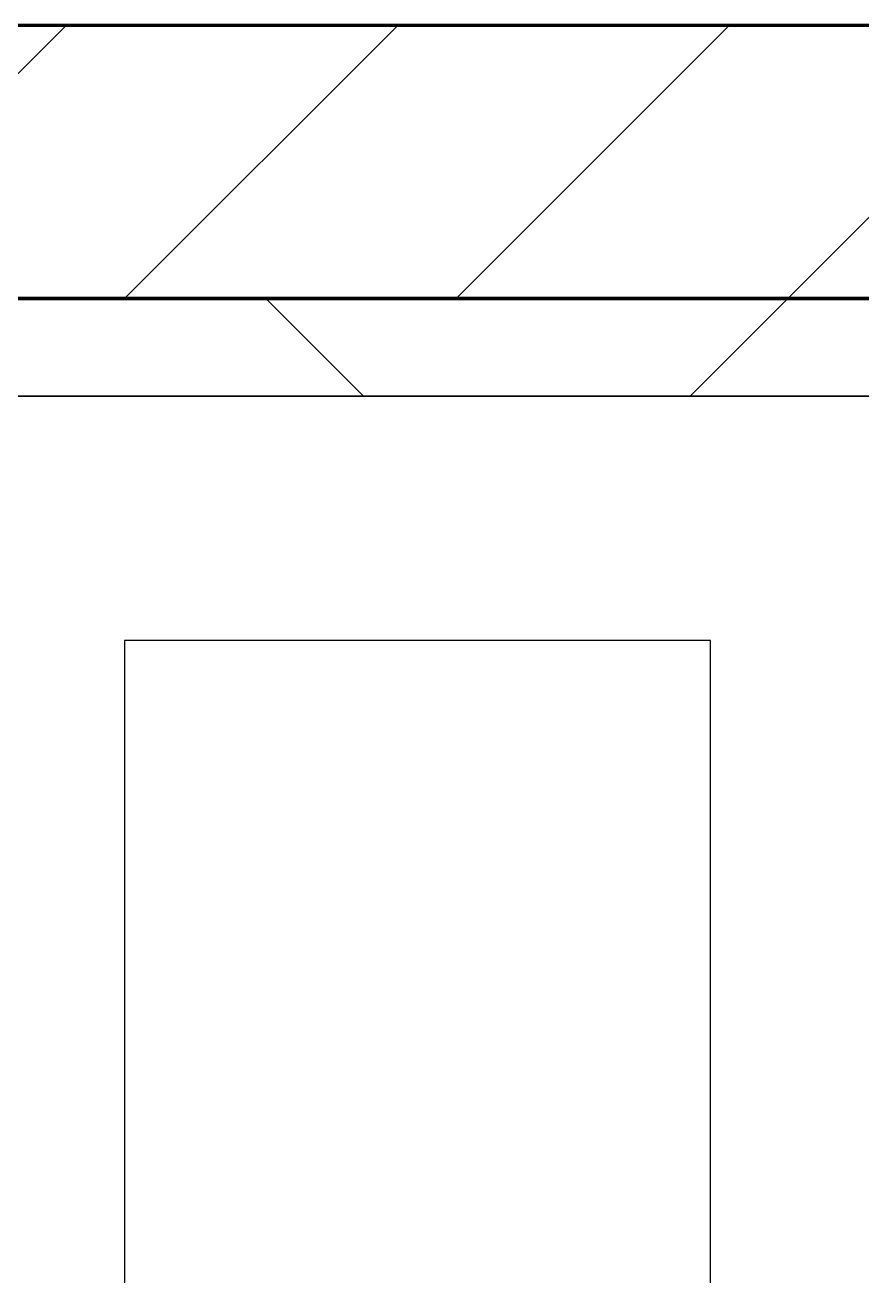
# Model space of a CAD drawing. Header units: millimetres. Extents: x -678720 to -601931, y -306 to 39239.
# Drawn here: x -652775 to -652346, y 8119 to 8759 of the extents above; entities that cross this region are included whole.
import ezdxf
from ezdxf.xclip import XClip

# ---------------------------------------------------------------- set-up
doc = ezdxf.new("R2010")
doc.units = ezdxf.units.MM
doc.header["$XCLIPFRAME"] = 0
doc.layers.add('000 - WIPEOUT', color=250, linetype='Continuous')
doc.layers.add('A11_ALU.SOLID SHEET', color=2, linetype='Continuous')
for name, color, linetype, lineweight in [('A-GLAZ-CURT', 2, 'Continuous', 9), ('A-WALL', 5, 'Continuous', 35), ('A-WALL-FNSH', 2, 'Continuous', 35), ('A-WALL-PATT', 1, 'Continuous', 35)]:
    doc.layers.add(name, color=color, linetype=linetype, lineweight=lineweight)

# ---------------------------------------------------------------- blocks, each defined once
blk = doc.blocks.new('PPLS-PP19_Custom Tile Pattern - Custom Tile Pattern-V55-4234-01 ENLARGED MULTI-PURPOSE LEVEL - REFLECTED CEILING PLAN - SHEET 5')
at = {"layer": 'A-GLAZ-CURT'}
for p, q in [((-300, 0), (300, 0)), ((300, 0), (-300, 0)), ((195.99, 0), (213.31, 0)), ((213.31, 0), (195.99, 0)), ((230.06, 0), (300, 0)), ((-300, -50), (300, -50)), ((300, -50), (-300, -50))]:
    blk.add_line(p, q, dxfattribs=at)
for points, knots in [([(-36.78, 0), (-32.43, 0), (-19.22, 0), (8.83, 0), (43.36, 0), (70.92, 0), (82.12, 0), (83.66, 0)], [-6191.144455, -6191.144455, -6191.144455, -6191.144455, -5862.463379, -5340.621928, -4573.028122, -4094.177415, -3869.465285, -3869.465285, -3869.465285, -3869.465285]), ([(-9.45, 0), (-5.25, 0), (9.21, 0), (22.06, 0), (37.44, 0), (45.92, 0), (57.76, 0), (64.47, 0), (72.74, 0), (75.22, 0), (76.03, 0), (76.21, 0)], [-1931.194191, -1931.194191, -1931.194191, -1931.194191, -1716.209403, -1206.526904, -1089.329421, -901.315459, -753.071572, -495.328968, -421.953223, -334.951786, -290.452333, -290.452333, -290.452333, -290.452333]), ([(27.44, 0), (27.9, 0), (29.54, 0), (38.07, 0), (53.39, 0), (71.67, 0), (84.83, 0), (86.01, 0), (92.51, 0), (94.33, 0)], [-5037.309798, -5037.309798, -5037.309798, -5037.309798, -4887.603822, -4705.298446, -4353.683244, -3960.84581, -3759.045785, -3336.541051, -2783.776468, -2783.776468, -2783.776468, -2783.776468]), ([(27.89, 0), (29.09, 0), (33.4, 0), (48.37, 0), (71.92, 0), (100.57, 0), (116.36, 0), (128.63, 0), (128.95, 0)], [-147.777612, -147.777612, -147.777612, -147.777612, -135.792042, -118.513713, -97.899267, -63.759246, -39.050993, -35.895543, -35.895543, -35.895543, -35.895543]), ([(136.44, 0), (121.66, 0), (86.93, 0), (51.16, 0), (31.18, 0)], [-106.750556, -106.750556, -106.750556, -106.750556, -59.610984, 0, 0, 0, 0]), ([(114.39, 0), (114.2, 0), (112.08, 0), (105.42, 0), (92.38, 0), (85.59, 0), (74.4, 0), (63.78, 0), (58.39, 0), (56.44, 0)], [-8148.58938, -8148.58938, -8148.58938, -8148.58938, -8105.191388, -7723.759874, -7531.75727, -7135.649961, -6924.452779, -6738.82075, -6621.583721, -6621.583721, -6621.583721, -6621.583721]), ([(56.47, 0), (65.87, 0), (93.54, 0), (120.63, 0), (138.28, 0), (138.53, 0)], [-375.175162, -375.175162, -375.175162, -375.175162, -346.313304, -291.370682, -290.5735, -290.5735, -290.5735, -290.5735]), ([(56.47, 0), (57.78, 0), (68.62, 0), (95.42, 0), (114.71, 0), (122.3, 0)], [-292.225526, -292.225526, -292.225526, -292.225526, -287.17622, -249.500363, -196.520326, -196.520326, -196.520326, -196.520326]), ([(103.09, 0), (101.08, 0), (86.31, 0), (70.47, 0), (56.98, 0), (56.47, 0)], [-375.435014, -375.435014, -375.435014, -375.435014, -369.147452, -330.153101, -328.613115, -328.613115, -328.613115, -328.613115]), ([(121.6, 0), (116.45, 0), (100.43, 0), (77.66, 0), (61.46, 0), (57.17, 0)], [-425.296832, -425.296832, -425.296832, -425.296832, -401.860199, -357.622665, -344.118072, -344.118072, -344.118072, -344.118072]), ([(76.63, 0), (74.8, 0), (68.8, 0), (61.96, 0), (57.51, 0)], [-3095.572228, -3095.572228, -3095.572228, -3095.572228, -2950.589685, -2708.625699, -2708.625699, -2708.625699, -2708.625699]), ([(76.22, 0), (75.58, 0), (73.64, 0), (71.05, 0), (70.61, 0)], [-193.634889, -193.634889, -193.634889, -193.634889, -31.537676, 0, 0, 0, 0]), ([(94.4, 0), (94.4, 0), (94.64, 0), (99.11, 0), (108.97, 0), (120.79, 0), (139.94, 0), (163.31, 0), (181.07, 0), (188.05, 0)], [-2348.345796, -2348.345796, -2348.345796, -2348.345796, -2310.419338, -2233.599744, -2052.234781, -1843.028543, -1530.39897, -1095.004608, -529.74427, -529.74427, -529.74427, -529.74427]), ([(122.18, 0), (122, 0), (120.6, 0), (114.96, 0), (108.04, 0), (103.09, 0)], [-23.963937, -23.963937, -23.963937, -23.963937, -22.807238, -15.488593, 0, 0, 0, 0]), ([(157.9, 0), (156.77, 0), (151.67, 0), (143.29, 0), (134.04, 0), (126.24, 0), (118.6, 0), (114.23, 0), (111.98, 0), (105.66, 0), (105.23, 0), (105.23, 0)], [-10292.955006, -10292.955006, -10292.955006, -10292.955006, -10098.273015, -9847.788484, -9677.714971, -9567.007022, -9453.21225, -9220.200448, -9012.77275, -8966.157302, -8929.495943, -8929.495943, -8929.495943, -8929.495943]), ([(105.26, 0), (105.52, 0), (111.01, 0), (112.65, 0), (113.59, 0)], [-8920.561005, -8920.561005, -8920.561005, -8920.561005, -8814.835624, -8577.462505, -8577.462505, -8577.462505, -8577.462505]), ([(129.02, 0), (129.02, 0), (124.99, 0), (123.49, 0), (122.39, 0)], [-35.386604, -35.386604, -35.386604, -35.386604, -31.430235, -24.393822, -24.393822, -24.393822, -24.393822]), ([(122.4, 0), (122.62, 0), (128.81, 0), (132.42, 0), (134.6, 0)], [-196.301742, -196.301742, -196.301742, -196.301742, -194.761443, -152.241002, -152.241002, -152.241002, -152.241002]), ([(168.37, 0), (167.68, 0), (162.47, 0), (149.71, 0), (129.4, 0), (122.41, 0)], [-543.375029, -543.375029, -543.375029, -543.375029, -530.793311, -458.593899, -426.52147, -426.52147, -426.52147, -426.52147]), ([(128.58, 0), (128.8, 0), (130.16, 0), (139.26, 0), (152.67, 0), (161.24, 0), (162.19, 0), (162.75, 0)], [-633.326174, -633.326174, -633.326174, -633.326174, -627.736123, -618.981161, -602.094757, -592.980799, -581.414464, -581.414464, -581.414464, -581.414464]), ([(137.1, 0), (136, 0), (133.64, 0), (129.87, 0), (129.11, 0)], [-670.405967, -670.405967, -670.405967, -670.405967, -651.020627, -640.742133, -640.742133, -640.742133, -640.742133]), ([(188.33, 0), (186, 0), (180.44, 0), (171, 0), (161.95, 0), (161.28, 0), (158.35, 0), (157.85, 0), (157.77, 0)], [-11389.381742, -11389.381742, -11389.381742, -11389.381742, -11105.624034, -10839.086983, -10768.332124, -10666.779182, -10580.760289, -10550.278881, -10550.278881, -10550.278881, -10550.278881]), ([(300, 0), (286.53, 0), (254.22, 0), (207.11, 0), (177.41, 0), (159.34, 0), (158.33, 0), (158.3, 0)], [-285.253232, -285.253232, -285.253232, -285.253232, -244.693688, -187.987675, -143.776725, -129.632772, -123.352749, -123.352749, -123.352749, -123.352749]), ([(159.07, 0), (159.13, 0), (160.84, 0), (165.21, 0), (174.15, 0), (185.98, 0), (208.82, 0), (219.42, 0), (230.06, 0)], [-115.643202, -115.643202, -115.643202, -115.643202, -114.681583, -87.660824, -65.295536, -41.623857, -24.459831, 0, 0, 0, 0]), ([(162.75, 0), (165.4, 0), (170.91, 0), (172.61, 0), (172.61, 0)], [-111.264224, -111.264224, -111.264224, -111.264224, -56.742688, -19.085662, -19.085662, -19.085662, -19.085662]), ([(187.55, 0), (184.13, 0), (179.27, 0), (174.27, 0), (169.67, 0), (168.99, 0)], [-8441.438792, -8441.438792, -8441.438792, -8441.438792, -8253.978395, -8152.463617, -8069.855175, -8069.855175, -8069.855175, -8069.855175]), ([(215.22, 0), (214.62, 0), (210.55, 0), (203.98, 0), (187.54, 0), (175.3, 0), (169.49, 0)], [-203.825446, -203.825446, -203.825446, -203.825446, -198.527383, -184.406837, -162.427601, -142.916156, -142.916156, -142.916156, -142.916156]), ([(171.51, 0), (176.48, 0), (193.23, 0), (201.73, 0), (208.81, 0), (213.9, 0), (241.96, 0), (266.73, 0), (281.71, 0), (291.71, 0), (296.52, 0), (297.86, 0), (298.09, 0)], [-7971.819559, -7971.819559, -7971.819559, -7971.819559, -7784.112253, -7606.717214, -7289.299508, -7042.621073, -6582.165592, -6068.460911, -5766.029927, -5566.724884, -5280.360606, -5199.253518, -5199.253518, -5199.253518, -5199.253518]), ([(172.07, 0), (177.66, 0), (187.87, 0), (201.08, 0), (207.47, 0), (213.96, 0), (215.11, 0)], [-255.364076, -255.364076, -255.364076, -255.364076, -237.955587, -223.92608, -215.862851, -208.75215, -208.75215, -208.75215, -208.75215]), ([(247.1, 0), (246.76, 0), (245.04, 0), (238.34, 0), (226.56, 0), (221.1, 0), (204.59, 0), (193.14, 0), (188.29, 0)], [-9649.085549, -9649.085549, -9649.085549, -9649.085549, -9581.591397, -9406.094246, -9221.510254, -9016.44624, -8717.832359, -8454.904557, -8454.904557, -8454.904557, -8454.904557]), ([(188.35, 0), (191.11, 0), (193.65, 0), (194.69, 0), (194.79, 0)], [-521.492132, -521.492132, -521.492132, -521.492132, -295.064701, -265.121568, -265.121568, -265.121568, -265.121568]), ([(193.8, 0), (193.33, 0), (191.85, 0), (190.05, 0), (188.79, 0)], [-11665.349007, -11665.349007, -11665.349007, -11665.349007, -11565.880756, -11408.025132, -11408.025132, -11408.025132, -11408.025132]), ([(300, 0), (288.22, 0), (262, 0), (230.43, 0), (219.94, 0), (219.02, 0)], [-12528.858583, -12528.858583, -12528.858583, -12528.858583, -11905.454923, -11162.864862, -10856.732305, -10856.732305, -10856.732305, -10856.732305]), ([(219.9, 0), (220.86, 0), (227.84, 0), (242.06, 0), (246.54, 0), (246.96, 0)], [-10670.940496, -10670.940496, -10670.940496, -10670.940496, -10511.382485, -9925.173265, -9834.877357, -9834.877357, -9834.877357, -9834.877357]), ([(284.76, 0), (284.76, 0), (285.09, 0), (287.47, 0), (293.59, 0), (297.76, 0), (300, 0)], [-4110.630118, -4110.630118, -4110.630118, -4110.630118, -4053.389046, -3959.664717, -3862.421465, -3746.95702, -3746.95702, -3746.95702, -3746.95702]), ([(297.38, 0), (295.84, 0), (291.62, 0), (285.38, 0), (284.87, 0)], [-4803.172655, -4803.172655, -4803.172655, -4803.172655, -4358.271401, -4143.037883, -4143.037883, -4143.037883, -4143.037883])]:
    blk.add_open_spline(points, degree=3, knots=knots, dxfattribs=at)
for points in [[(70.61, 0), (66.74, 0), (61.66, 0), (56.48, 0)], [(80.35, 0), (79.57, 0), (78.27, 0), (76.63, 0)], [(84.06, 0), (83.48, 0), (82.41, 0), (81.72, 0)], [(168.74, 0), (168.74, 0), (169.81, 0), (171.51, 0)], [(195.11, 0), (194.91, 0), (194.44, 0), (193.8, 0)]]:
    blk.add_open_spline(points, degree=3, dxfattribs=at)
blk = doc.blocks.new('PPLS-PP19_Custom Tile Pattern - Custom Tile Pattern-V56-4234-01 ENLARGED MULTI-PURPOSE LEVEL - REFLECTED CEILING PLAN - SHEET 5')
at = {"layer": 'A-GLAZ-CURT'}
for p, q in [((-300, 0), (300, 0)), ((300, 0), (-300, 0)), ((-293.07, 0), (-279.83, 0)), ((-279.83, 0), (-293.07, 0)), ((-279.41, 0), (-275.75, 0)), ((-275.75, 0), (-279.41, 0)), ((-222.32, 0), (-205, 0)), ((-205, 0), (-222.32, 0)), ((-300, -50), (300, -50)), ((300, -50), (-300, -50))]:
    blk.add_line(p, q, dxfattribs=at)
at = {"layer": 'A-GLAZ-CURT', "flags": 128}
for points in [[(-300, 0), (-291.56, 0), (-283.3, 0), (-275.2, 0), (-267.26, 0), (-259.45, 0), (-251.77, 0), (-244.2, 0), (-236.74, 0), (-229.36, 0), (-222.06, 0), (-214.83, 0), (-207.71, 0), (-200.76, 0), (-194.02, 0), (-187.54, 0), (-181.38, 0), (-175.58, 0), (-170.25, 0), (-165.64, 0), (-162.01, 0), (-159.53, 0), (-157.46, 0), (-154.52, 0), (-149.42, 0), (-141.84, 0), (-132.81, 0), (-126.08, 0)], [(-125.17, 0), (-128.55, 0), (-134.16, 0), (-140.03, 0), (-145.5, 0), (-150.63, 0), (-155.53, 0), (-160.27, 0), (-164.95, 0), (-169.65, 0), (-174.47, 0), (-179.49, 0), (-184.81, 0), (-190.44, 0), (-196.37, 0), (-202.58, 0), (-209.04, 0), (-215.73, 0), (-222.63, 0), (-229.72, 0), (-236.97, 0), (-244.39, 0), (-251.96, 0), (-259.67, 0), (-267.51, 0), (-275.48, 0), (-283.55, 0), (-291.73, 0), (-300, 0)]]:
    blk.add_lwpolyline(points, dxfattribs=at)
at = {"layer": 'A-GLAZ-CURT'}
for points, knots in [([(-300, 0), (-284.65, 0), (-236.57, 0), (-174.61, 0), (-129.95, 0), (-110.8, 0), (-99.5, 0), (-91.46, 0)], [-5323.127839, -5323.127839, -5323.127839, -5323.127839, -4502.809032, -2700.551212, -1002.059161, -460.363443, 0, 0, 0, 0]), ([(-149.12, 0), (-168.56, 0), (-209.22, 0), (-262.56, 0), (-294.48, 0), (-300, 0)], [-16733.021146, -16733.021146, -16733.021146, -16733.021146, -15131.813646, -13729.592194, -13439.944408, -13439.944408, -13439.944408, -13439.944408]), ([(-148.24, 0), (-148.94, 0), (-150.95, 0), (-158.72, 0), (-174.02, 0), (-185.59, 0), (-209.77, 0), (-232.01, 0), (-255.22, 0), (-262.59, 0), (-264.9, 0), (-265.4, 0)], [-2656.439487, -2656.439487, -2656.439487, -2656.439487, -2477.344047, -2237.412286, -2029.680487, -1755.085331, -1400.429864, -858.079193, -543.655514, -208.940337, 0, 0, 0, 0]), ([(-258.6, 0), (-257.91, 0), (-254.26, 0), (-241.25, 0), (-225.99, 0), (-213.1, 0), (-200.2, 0), (-185.8, 0), (-171.77, 0), (-158.7, 0), (-157.22, 0)], [-5722.54675, -5722.54675, -5722.54675, -5722.54675, -5657.471696, -5413.335975, -5017.494783, -4832.723979, -4666.091899, -4349.945572, -4000.813434, -3840.635403, -3840.635403, -3840.635403, -3840.635403]), ([(-133.82, 0), (-135.51, 0), (-137.8, 0), (-149.31, 0), (-162.01, 0), (-177.91, 0), (-199.46, 0), (-216.65, 0), (-231.26, 0), (-233.46, 0), (-234, 0)], [-2731.647847, -2731.647847, -2731.647847, -2731.647847, -2418.507304, -2308.929706, -2113.765672, -1763.376603, -1422.553702, -978.033455, -846.069444, -682.911962, -682.911962, -682.911962, -682.911962]), ([(-233.49, 0), (-233.44, 0), (-232.38, 0), (-230.74, 0), (-225.3, 0), (-223.63, 0)], [-455.274641, -455.274641, -455.274641, -455.274641, -440.605512, -119.536984, 0, 0, 0, 0]), ([(-223.63, 0), (-219.39, 0), (-206.17, 0), (-188.58, 0), (-169.02, 0), (-152.12, 0), (-136.84, 0), (-127.33, 0), (-124.19, 0), (-123.43, 0), (-123.28, 0)], [-5463.295695, -5463.295695, -5463.295695, -5463.295695, -5161.076232, -4739.070012, -4465.409639, -4149.119819, -3839.893365, -3647.167523, -3488.92562, -3439.852845, -3439.852845, -3439.852845, -3439.852845]), ([(-150.34, 0), (-150.07, 0), (-149.51, 0), (-148.9, 0), (-148.61, 0)], [-4948.728362, -4948.728362, -4948.728362, -4948.728362, -4883.323924, -4825.010153, -4825.010153, -4825.010153, -4825.010153]), ([(-26.75, 0), (-27.82, 0), (-36.18, 0), (-53.55, 0), (-78.2, 0), (-110.94, 0), (-130.16, 0), (-146.68, 0), (-148.42, 0)], [-8718.362214, -8718.362214, -8718.362214, -8718.362214, -8532.293389, -8073.216054, -7508.296369, -7004.680444, -6449.282163, -6299.674787, -6299.674787, -6299.674787, -6299.674787]), ([(-148.05, 0), (-146.2, 0), (-141.27, 0), (-127.26, 0), (-107.3, 0), (-90.42, 0), (-75.26, 0), (-68.41, 0), (-65.12, 0), (-63.63, 0)], [-4789.005191, -4789.005191, -4789.005191, -4789.005191, -4440.880425, -4054.690705, -3793.097032, -3402.597032, -3144.956779, -3050.982048, -2969.237017, -2969.237017, -2969.237017, -2969.237017]), ([(-148.02, 0), (-146.77, 0), (-140.12, 0), (-137.28, 0), (-133.93, 0), (-128.78, 0), (-126.5, 0)], [-6154.390244, -6154.390244, -6154.390244, -6154.390244, -6017.569127, -5560.701257, -5364.112219, -5231.017328, -5231.017328, -5231.017328, -5231.017328]), ([(-148.01, 0), (-147.93, 0), (-145.88, 0), (-143.57, 0), (-138.62, 0)], [-3376.770618, -3376.770618, -3376.770618, -3376.770618, -3371.022232, -3227.460399, -3227.460399, -3227.460399, -3227.460399]), ([(-82.28, 0), (-82.47, 0), (-96.21, 0), (-117.94, 0), (-143.5, 0), (-148, 0)], [-18960.690703, -18960.690703, -18960.690703, -18960.690703, -18935.241197, -17136.203329, -16763.650414, -16763.650414, -16763.650414, -16763.650414]), ([(-137.88, 0), (-140.56, 0), (-145.66, 0), (-147.11, 0), (-148, 0)], [-3187.727384, -3187.727384, -3187.727384, -3187.727384, -2919.378265, -2677.910957, -2677.910957, -2677.910957, -2677.910957]), ([(-118.78, 0), (-121.86, 0), (-126.28, 0), (-136.61, 0), (-144.45, 0), (-147.08, 0)], [-5938.474035, -5938.474035, -5938.474035, -5938.474035, -5700.061948, -5508.838257, -5319.88299, -5319.88299, -5319.88299, -5319.88299]), ([(-86.16, 0), (-91.37, 0), (-104.13, 0), (-122.65, 0), (-139.03, 0), (-146.11, 0), (-146.95, 0)], [-1681.3698, -1681.3698, -1681.3698, -1681.3698, -1374.161226, -945.742622, -741.901385, -489.130243, -489.130243, -489.130243, -489.130243]), ([(-146.69, 0), (-146.59, 0), (-145.49, 0), (-135.69, 0), (-128.29, 0), (-125.15, 0)], [-420.34245, -420.34245, -420.34245, -420.34245, -406.956646, -290.263673, 0, 0, 0, 0]), ([(-127.41, 0), (-131.63, 0), (-133.16, 0), (-134.09, 0), (-134.15, 0)], [-8540.990293, -8540.990293, -8540.990293, -8540.990293, -8266.114998, -8246.473386, -8246.473386, -8246.473386, -8246.473386]), ([(-134.15, 0), (-133.32, 0), (-130.31, 0), (-117.33, 0), (-92.04, 0), (-74.02, 0), (-62.74, 0), (-60.36, 0), (-59.97, 0)], [-7657.439573, -7657.439573, -7657.439573, -7657.439573, -7293.749979, -6839.55839, -6236.997189, -5713.340575, -5140.470607, -5006.787413, -5006.787413, -5006.787413, -5006.787413]), ([(-120.13, 0), (-120.14, 0), (-120.24, 0), (-121.3, 0), (-129.25, 0), (-133.82, 0)], [-2933.992132, -2933.992132, -2933.992132, -2933.992132, -2920.575025, -2840.280255, -2731.647847, -2731.647847, -2731.647847, -2731.647847]), ([(-113.43, 0), (-113.44, 0), (-113.96, 0), (-119.73, 0), (-125.43, 0), (-127.03, 0), (-127.41, 0)], [-328.499627, -328.499627, -328.499627, -328.499627, -282.672656, -98.539552, -24.539552, 0, 0, 0, 0]), ([(-126.5, 0), (-122.44, 0), (-108.71, 0), (-86.68, 0), (-63.44, 0), (-54.4, 0), (-48.53, 0), (-31.15, 0), (-23.32, 0), (-16.21, 0)], [-5231.017328, -5231.017328, -5231.017328, -5231.017328, -4994.692869, -4542.524482, -4008.285538, -3689.699207, -3546.54457, -3315.260113, -2881.056612, -2881.056612, -2881.056612, -2881.056612]), ([(-125.15, 0), (-124.93, 0), (-121.96, 0), (-113.01, 0), (-98.9, 0), (-85.29, 0), (-71.67, 0), (-65.93, 0), (-65.07, 0)], [-3362.7396, -3362.7396, -3362.7396, -3362.7396, -3342.215224, -3074.362186, -2902.289527, -2605.247022, -2322.099534, -2241.8264, -2241.8264, -2241.8264, -2241.8264]), ([(-122.08, 0), (-122.01, 0), (-121.69, 0), (-121.2, 0), (-120.88, 0)], [-3136.336417, -3136.336417, -3136.336417, -3136.336417, -3110.304437, -3035.164275, -3035.164275, -3035.164275, -3035.164275]), ([(-36.33, 0), (-36.43, 0), (-37.27, 0), (-45.02, 0), (-46.13, 0), (-60.59, 0), (-81.23, 0), (-99.51, 0), (-114.02, 0), (-117.28, 0), (-118.78, 0)], [-1855.773136, -1855.773136, -1855.773136, -1855.773136, -1810.870157, -1672.078046, -1405.135169, -1060.00838, -740.068933, -229.489605, -116.330425, 0, 0, 0, 0]), ([(-117.74, 0), (-117.19, 0), (-114.78, 0), (-113.43, 0), (-113.43, 0)], [-821.249067, -821.249067, -821.249067, -821.249067, -394.672656, -330.879064, -330.879064, -330.879064, -330.879064]), ([(-36.62, 0), (-36.62, 0), (-40.35, 0), (-44.32, 0), (-58.97, 0), (-85.2, 0), (-107.61, 0), (-116.56, 0), (-117.56, 0)], [-4069.478503, -4069.478503, -4069.478503, -4069.478503, -3858.647035, -3538.256648, -2842.901703, -2193.204658, -1433.981041, -985.49888, -985.49888, -985.49888, -985.49888]), ([(-115.82, 0), (-114.96, 0), (-110.41, 0), (-96.78, 0), (-71.33, 0), (-42.53, 0), (-12.78, 0), (4.23, 0), (9.64, 0), (10.14, 0), (10.18, 0)], [-5724.064692, -5724.064692, -5724.064692, -5724.064692, -5430.283136, -5103.229623, -4799.173296, -4065.652676, -3589.737505, -3285.047089, -3066.359526, -3044.715262, -3044.715262, -3044.715262, -3044.715262]), ([(9.32, 0), (9.08, 0), (7.65, 0), (2.57, 0), (-12.23, 0), (-25.64, 0), (-40, 0), (-56.24, 0), (-75.59, 0), (-94, 0), (-112.01, 0), (-114.94, 0), (-115.63, 0)], [-2922.926651, -2922.926651, -2922.926651, -2922.926651, -2882.788014, -2720.818881, -2518.50168, -2125.455881, -1792.521578, -1466.981642, -1208.454564, -789.402658, -501.969187, -243.577221, -243.577221, -243.577221, -243.577221])]:
    blk.add_open_spline(points, degree=3, knots=knots, dxfattribs=at)
for points in [[(-152.35, 0), (-151.12, 0), (-149.71, 0), (-148.14, 0)], [(-148.34, 0), (-149.38, 0), (-150.09, 0), (-150.57, 0)]]:
    blk.add_open_spline(points, degree=3, dxfattribs=at)
blk = doc.blocks.new('*U321')
at = {"layer": 'A-GLAZ-CURT', "rotation": 180}
for name, p in [('PPLS-PP19_Custom Tile Pattern - Custom Tile Pattern-V56-4234-01 ENLARGED MULTI-PURPOSE LEVEL - REFLECTED CEILING PLAN - SHEET 5', (-19865, -710)), ('PPLS-PP19_Custom Tile Pattern - Custom Tile Pattern-V55-4234-01 ENLARGED MULTI-PURPOSE LEVEL - REFLECTED CEILING PLAN - SHEET 5', (-19265, -710))]:
    blk.add_blockref(name, p, dxfattribs=at)
blk = doc.blocks.new('*U605')
at = {"color": 3}
blk.add_wipeout([(-275, -29650), (275, -29650), (275, -29950), (-275, -29950)], dxfattribs=at).dxf.layer = '000 - WIPEOUT'
at = {"layer": 'A11_ALU.SOLID SHEET', "color": 0, "linetype": 'ByBlock'}
blk.add_lwpolyline([(-275, -29950), (275, -29950), (275, -29650), (-275, -29650)], close=True, dxfattribs=at)
blk = doc.blocks.new('*U743')
blk.add_lwpolyline([(21173.36, -580), (28210, -580), (28210, -6849.96), (45954.15, -6849.96), (45954.15, 600), (82995.06, 600), (83086.47, 650), (90052, 650), (90392, 990), (103159.16, 990), (103159.16, 4990), (21173.36, 4990), (21173.36, 3485.45), (21203.36, 3485.45), (21203.36, 925.54), (21173.36, 925.54), (21173.36, -580)])
at = {"layer": 'A11_ALU.SOLID SHEET', "color": 0, "linetype": 'ByBlock', "rotation": 90}
blk.add_blockref('*U605', (62308.5, 4590), dxfattribs=at)

msp = doc.modelspace()

# ---------------------------------------------------------------- block references
at = {"layer": 'A11_ALU.SOLID SHEET'}
ref = msp.add_blockref('*U743', (-744682.37, 3579.02), dxfattribs=at)
XClip(ref).set_block_clipping_path([(69798.6834257276, -3885.5002684942), (120965.0023936313, 33679.9972602262)])

# ---------------------------------------------------------------- next in the draw order: hatches: boundary and pattern name
at = {"layer": 'A-WALL-PATT', "lineweight": 9}
h = msp.add_hatch(dxfattribs=at)
h.set_pattern_fill('FP_2', color=256, style=0, pattern_type=2)
h.set_pattern_definition([(45, (0, 0), (-84.852814, 84.852814), [])])
h.paths.add_polyline_path([(-645614.94, 8619.02), (-644025.62, 8619.02), (-644076.02, 8641.53), (-644079.79, 8639.36), (-644084.96, 8639.36), (-644091.03, 8644.02), (-644092.03, 8648.69), (-644157.37, 8677.88), (-644139.02, 8718.97), (-643915.31, 8619.02), (-632557.37, 8619.02), (-632557.37, 8759.02), (-674883.69, 8759.02), (-674883.69, 8619.02), (-672825.62, 8619.02), (-672876.02, 8641.53), (-672879.79, 8639.36), (-672884.96, 8639.36), (-672891.03, 8644.02), (-672892.03, 8648.69), (-672957.37, 8677.88), (-672939.02, 8718.97), (-672715.31, 8619.02), (-669225.62, 8619.02), (-669276.02, 8641.53), (-669279.79, 8639.36), (-669284.96, 8639.36), (-669291.03, 8644.02), (-669292.03, 8648.69), (-669357.37, 8677.88), (-669339.02, 8718.97), (-669115.31, 8619.02), (-665625.62, 8619.02), (-665676.02, 8641.53), (-665679.79, 8639.36), (-665684.96, 8639.36), (-665691.03, 8644.02), (-665692.03, 8648.69), (-665757.37, 8677.88), (-665739.02, 8718.97), (-665515.31, 8619.02), (-662025.62, 8619.02), (-662076.02, 8641.53), (-662079.79, 8639.36), (-662084.96, 8639.36), (-662091.03, 8644.02), (-662092.03, 8648.69), (-662157.37, 8677.88), (-662139.02, 8718.97), (-661915.31, 8619.02), (-658425.62, 8619.02), (-658476.02, 8641.53), (-658479.79, 8639.36), (-658484.96, 8639.36), (-658491.03, 8644.02), (-658492.03, 8648.69), (-658557.37, 8677.88), (-658539.02, 8718.97), (-658315.31, 8619.02), (-654825.62, 8619.02), (-654876.02, 8641.53), (-654879.79, 8639.36), (-654884.96, 8639.36), (-654891.03, 8644.02), (-654892.03, 8648.69), (-654957.37, 8677.88), (-654939.02, 8718.97), (-654715.31, 8619.02), (-651225.62, 8619.02), (-651276.02, 8641.53), (-651279.79, 8639.36), (-651284.96, 8639.36), (-651291.03, 8644.02), (-651292.03, 8648.69), (-651357.37, 8677.88), (-651339.02, 8718.97), (-651115.31, 8619.02), (-647625.62, 8619.02), (-647676.02, 8641.53), (-647679.79, 8639.36), (-647684.96, 8639.36), (-647691.03, 8644.02), (-647692.03, 8648.69), (-647757.37, 8677.88), (-647739.02, 8718.97), (-647515.31, 8619.02), (-645746.78, 8619.02)])
h = msp.add_hatch(dxfattribs=at)
h.set_pattern_fill('FP_3', color=256, style=0, pattern_type=2)
h.set_pattern_definition([(45, (0, 0), (-212.13203, 212.13203), []), (135, (0, 0), (-212.13203, -212.13203), [])])
h.paths.add_polyline_path([(-637582.37, 8569.02), (-637582.37, 8619.02), (-643915.31, 8619.02), (-643803.39, 8569.02), (-641132.34, 8569.02)])
h.paths.add_polyline_path([(-659985.63, 8569.02), (-658313.71, 8569.02), (-658425.62, 8619.02), (-661915.31, 8619.02), (-661803.39, 8569.02), (-660051.55, 8569.02)])
h.paths.add_polyline_path([(-653657.25, 8569.02), (-651113.71, 8569.02), (-651225.62, 8619.02), (-654715.31, 8619.02), (-654603.39, 8569.02), (-653782.37, 8569.02)])
h.paths.add_polyline_path([(-643913.71, 8569.02), (-644025.62, 8619.02), (-647515.31, 8619.02), (-647403.39, 8569.02), (-643966.93, 8569.02)])
h.paths.add_polyline_path([(-658203.39, 8569.02), (-654713.71, 8569.02), (-654825.62, 8619.02), (-658315.31, 8619.02), (-658205.78, 8570.08)])
h.paths.add_polyline_path([(-662292.85, 8569.02), (-661913.71, 8569.02), (-662025.62, 8619.02), (-665515.31, 8619.02), (-665403.39, 8569.02), (-662358.77, 8569.02)])
h.paths.add_polyline_path([(-647513.71, 8569.02), (-647625.62, 8619.02), (-651115.31, 8619.02), (-651003.39, 8569.02), (-647526.64, 8569.02)])
h.paths.add_polyline_path([(-666973.22, 8569.02), (-665513.71, 8569.02), (-665625.62, 8619.02), (-669115.31, 8619.02), (-669003.39, 8569.02), (-667105.06, 8569.02)])
h.paths.add_polyline_path([(-670928.45, 8569.02), (-669113.71, 8569.02), (-669225.62, 8619.02), (-672715.31, 8619.02), (-672603.39, 8569.02), (-670994.37, 8569.02)])
h.paths.add_polyline_path([(-672906.07, 8569.02), (-672713.71, 8569.02), (-672825.62, 8619.02), (-674883.69, 8619.02), (-674883.69, 8569.02), (-672957.37, 8569.02)])

# ---------------------------------------------------------------- next in the draw order: linework, layer by layer
at = {"layer": 'A-WALL', "color": 7, "lineweight": 70}
for p, q in [((-653782.37, 8759.02), (-651382.37, 8759.02)), ((-651382.37, 8619.02), (-653782.37, 8619.02)), ((-653782.37, 8619.02), (-651382.37, 8619.02))]:
    msp.add_line(p, q, dxfattribs=at)
at = {"layer": 'A-WALL-FNSH', "color": 250}
msp.add_line((-651382.37, 8569.02), (-653782.37, 8569.02), dxfattribs=at)

# ---------------------------------------------------------------- next in the draw order: block references
msp.add_blockref('*U321', (-633017.37, 9279.02))

doc.saveas('drawing.dxf')
